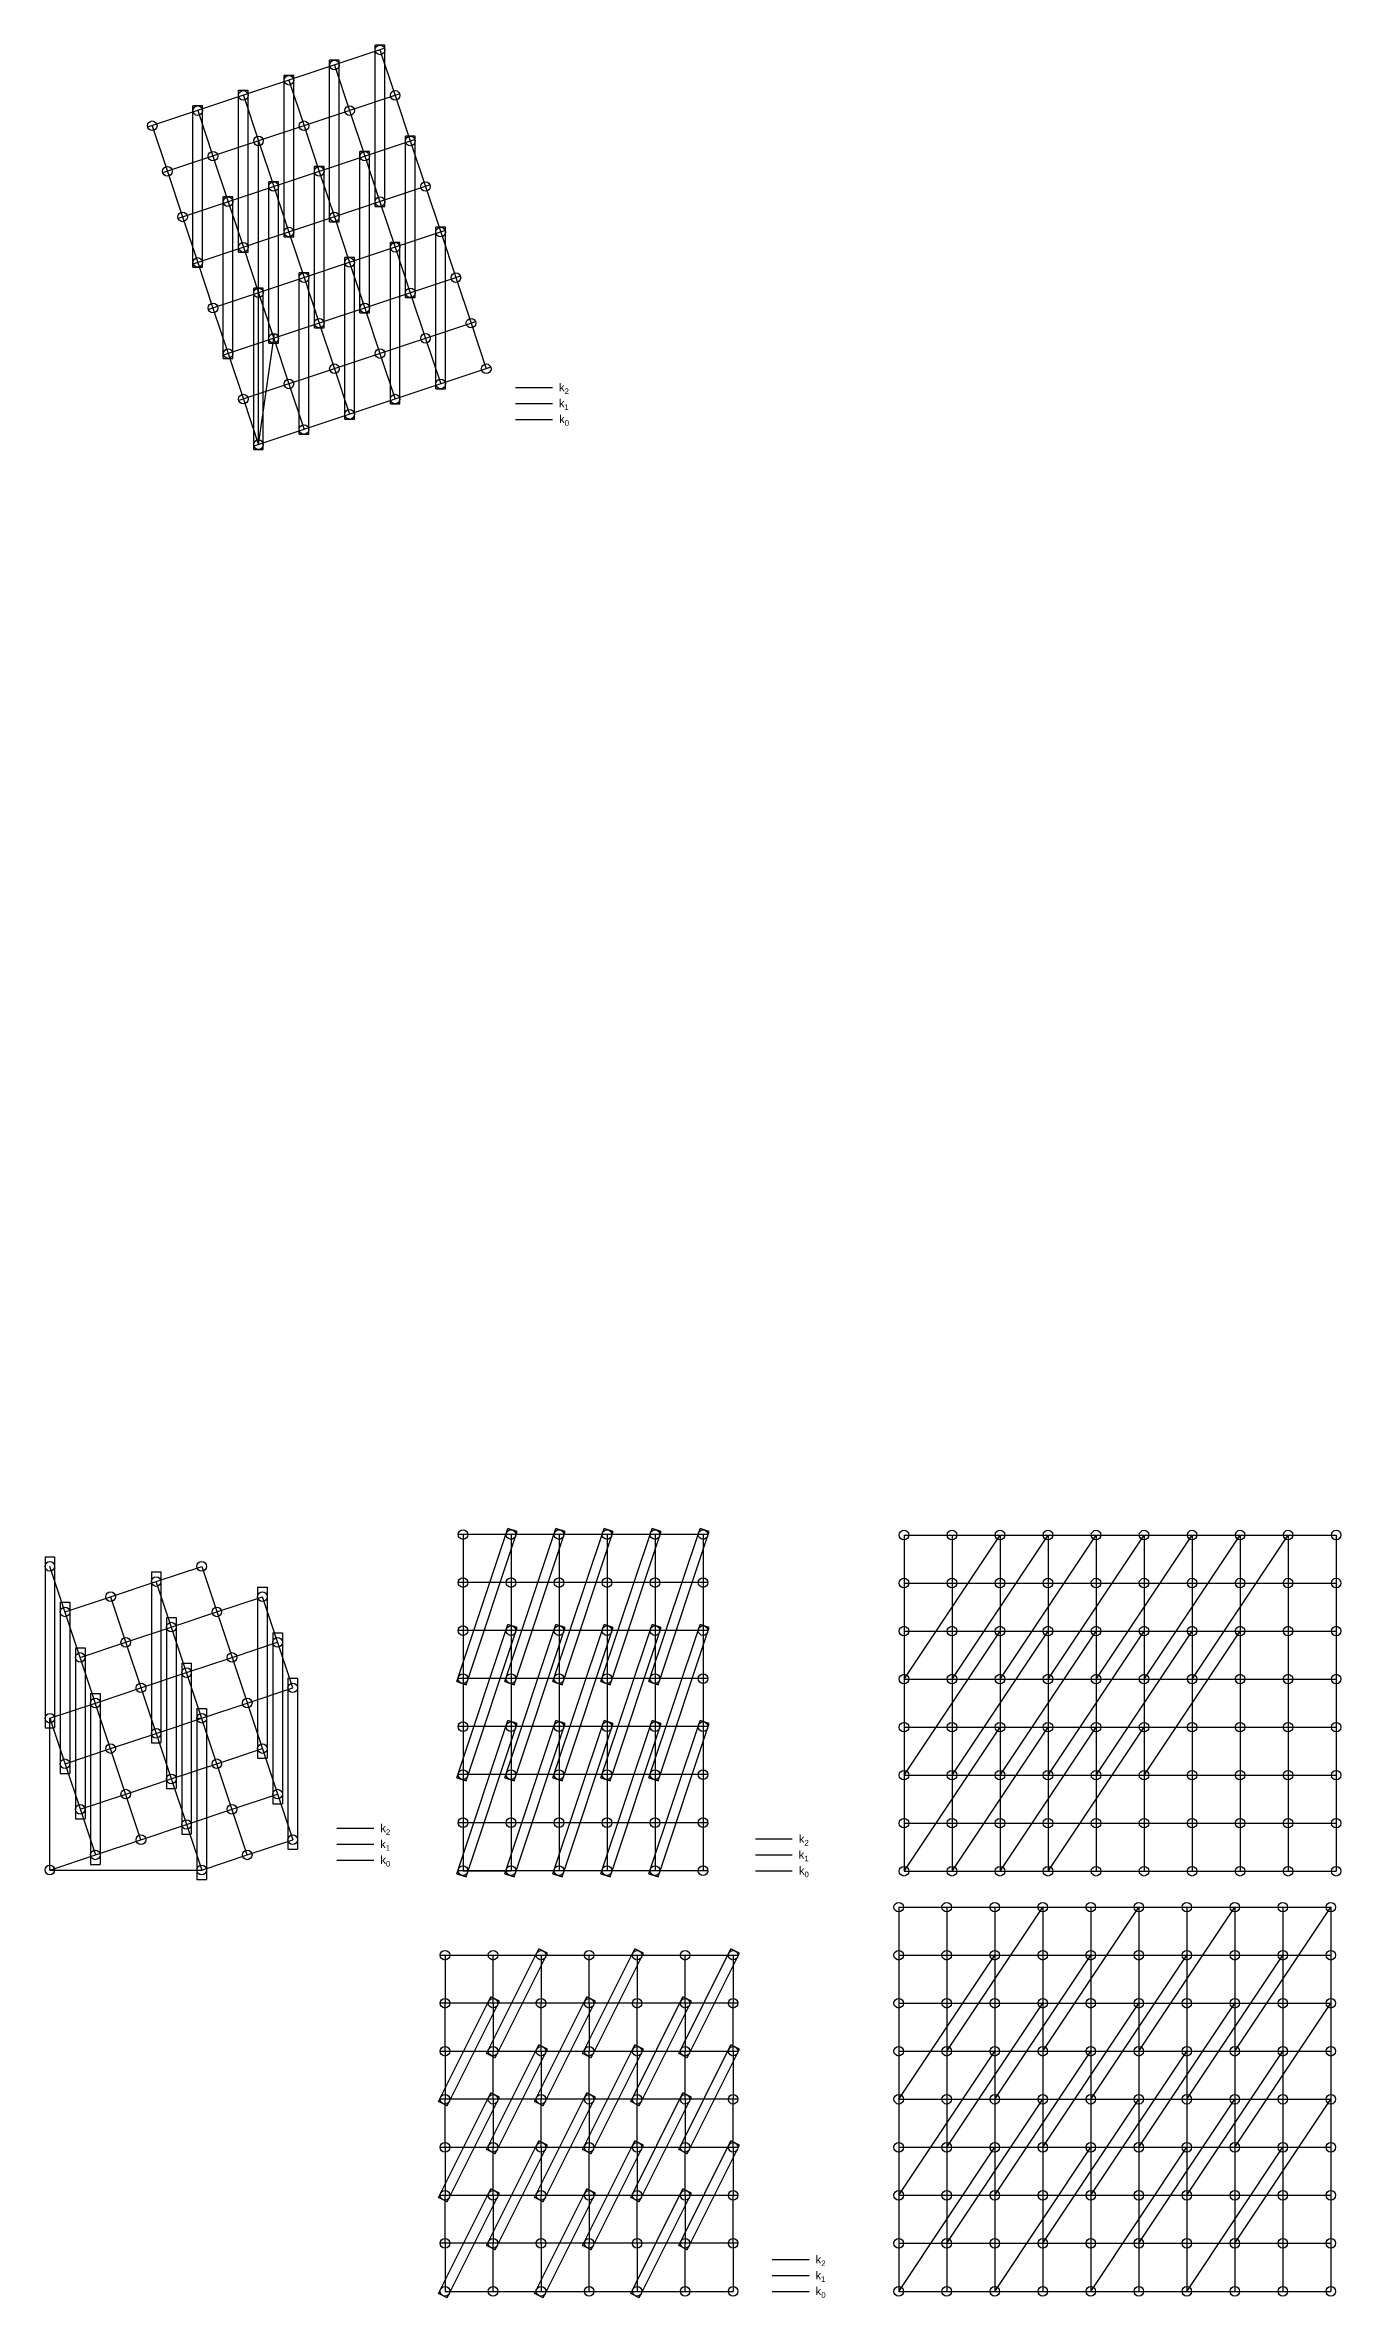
# Model space of a CAD drawing. Header units: millimetres. Extents: x 939 to 21029, y -693 to 9787.
# Drawn here: x 1277 to 1682, y 2081 to 2784 of the extents above; entities that cross this region are included whole.
import ezdxf

# ---------------------------------------------------------------- set-up
doc = ezdxf.new("R2010")
doc.units = ezdxf.units.MM
for name, color, linetype, lineweight in [('橘黄色', 30, 'Continuous', 30), ('浅蓝色', 141, 'Continuous', 30), ('灰色', 9, 'Continuous', 30), ('红色', 1, 'Continuous', 30), ('蓝色', 160, 'Continuous', 30), ('黄色', 41, 'Continuous', 30)]:
    doc.layers.add(name, color=color, linetype=linetype, lineweight=lineweight)
doc.styles.get("Standard").update_dxf_attribs({"font": 'arial.ttf'})

msp = doc.modelspace()

# ---------------------------------------------------------------- linework, layer by layer
at = {"layer": '橘黄色'}
for p, q in [((1386.16, 2768.55), (1390.9, 2754.32)), ((1357.7, 2759.06), (1362.44, 2744.83)), ((1371.93, 2763.81), (1376.67, 2749.58)), ((1343.47, 2754.32), (1348.21, 2740.09)), ((1315.01, 2744.83), (1319.75, 2730.6)), ((1329.24, 2749.58), (1333.98, 2735.35)), ((1395.65, 2740.09), (1400.39, 2725.86)), ((1367.19, 2730.6), (1371.93, 2716.37)), ((1381.42, 2735.35), (1386.16, 2721.12)), ((1352.96, 2725.86), (1357.7, 2711.63)), ((1338.73, 2721.12), (1343.47, 2706.89)), ((1324.5, 2716.37), (1329.24, 2702.14)), ((1405.13, 2711.63), (1409.88, 2697.4)), ((1390.9, 2706.89), (1395.65, 2692.66)), ((1362.44, 2697.4), (1367.19, 2683.17)), ((1376.67, 2702.14), (1381.42, 2687.91)), ((1348.21, 2692.66), (1352.96, 2678.43)), ((1333.98, 2687.91), (1338.73, 2673.68)), ((1423.77, 2672.33), (1435.31, 2672.33)), ((1297.26, 2299.58), (1311.49, 2304.32)), ((1407.36, 2304), (1407.36, 2289)), ((1422.36, 2304), (1422.36, 2289)), ((1437.36, 2304), (1437.36, 2289)), ((1452.36, 2304), (1452.36, 2289)), ((1467.36, 2304), (1467.36, 2289)), ((1482.36, 2304), (1482.36, 2289)), ((1545.14, 2303.84), (1545.14, 2288.84)), ((1560.14, 2303.84), (1560.14, 2288.84)), ((1575.14, 2303.84), (1575.14, 2288.84)), ((1590.14, 2303.84), (1590.14, 2288.84)), ((1605.14, 2303.84), (1605.14, 2288.84)), ((1620.14, 2303.84), (1620.14, 2288.84)), ((1635.14, 2303.84), (1635.14, 2288.84)), ((1650.14, 2303.84), (1650.14, 2288.84)), ((1665.14, 2303.84), (1665.14, 2288.84)), ((1680.14, 2303.84), (1680.14, 2288.84)), ((1330.46, 2294.84), (1344.69, 2299.58)), ((1302, 2285.35), (1316.23, 2290.09)), ((1335.2, 2280.61), (1349.43, 2285.35)), ((1306.74, 2271.12), (1320.97, 2275.86)), ((1407.36, 2274), (1407.36, 2259)), ((1422.36, 2274), (1422.36, 2259)), ((1437.36, 2274), (1437.36, 2259)), ((1452.36, 2274), (1452.36, 2259)), ((1467.36, 2274), (1467.36, 2259)), ((1482.36, 2274), (1482.36, 2259)), ((1545.14, 2273.84), (1545.14, 2258.84)), ((1560.14, 2273.84), (1560.14, 2258.84)), ((1575.14, 2273.84), (1575.14, 2258.84)), ((1590.14, 2273.84), (1590.14, 2258.84)), ((1605.14, 2273.84), (1605.14, 2258.84)), ((1620.14, 2273.84), (1620.14, 2258.84)), ((1635.14, 2273.84), (1635.14, 2258.84)), ((1650.14, 2273.84), (1650.14, 2258.84)), ((1665.14, 2273.84), (1665.14, 2258.84)), ((1680.14, 2273.84), (1680.14, 2258.84)), ((1278.28, 2261.63), (1292.51, 2266.38)), ((1339.95, 2266.38), (1354.18, 2271.12)), ((1311.49, 2256.89), (1325.72, 2261.63)), ((1283.03, 2247.4), (1297.26, 2252.15)), ((1316.23, 2242.66), (1330.46, 2247.4)), ((1287.77, 2233.17), (1302, 2237.92)), ((1407.36, 2244), (1407.36, 2229)), ((1422.36, 2244), (1422.36, 2229)), ((1437.36, 2244), (1437.36, 2229)), ((1452.36, 2244), (1452.36, 2229)), ((1467.36, 2244), (1467.36, 2229)), ((1482.36, 2244), (1482.36, 2229)), ((1545.14, 2243.84), (1545.14, 2228.84)), ((1560.14, 2243.84), (1560.14, 2228.84)), ((1575.14, 2243.84), (1575.14, 2228.84)), ((1590.14, 2243.84), (1590.14, 2228.84)), ((1605.14, 2243.84), (1605.14, 2228.84)), ((1620.14, 2243.84), (1620.14, 2228.84)), ((1635.14, 2243.84), (1635.14, 2228.84)), ((1650.14, 2243.84), (1650.14, 2228.84)), ((1665.14, 2243.84), (1665.14, 2228.84)), ((1680.14, 2243.84), (1680.14, 2228.84)), ((1320.97, 2228.43), (1335.2, 2233.17)), ((1292.51, 2218.94), (1306.74, 2223.69)), ((1325.72, 2214.2), (1339.95, 2218.94)), ((1367.93, 2222.24), (1379.47, 2222.24)), ((1498.69, 2218.93), (1510.23, 2218.93)), ((1543.49, 2202.6), (1543.49, 2187.6)), ((1573.49, 2202.6), (1573.49, 2187.6)), ((1603.49, 2202.6), (1603.49, 2187.6)), ((1633.49, 2202.6), (1633.49, 2187.6)), ((1663.49, 2202.6), (1663.49, 2187.6)), ((1416.75, 2172.6), (1416.75, 2187.6)), ((1446.75, 2172.6), (1446.75, 2187.6)), ((1476.75, 2172.6), (1476.75, 2187.6)), ((1558.49, 2187.6), (1558.49, 2172.6)), ((1588.49, 2187.6), (1588.49, 2172.6)), ((1618.49, 2187.6), (1618.49, 2172.6)), ((1648.49, 2187.6), (1648.49, 2172.6)), ((1678.49, 2187.6), (1678.49, 2172.6)), ((1401.75, 2157.6), (1401.75, 2172.6)), ((1431.75, 2157.6), (1431.75, 2172.6)), ((1461.75, 2157.6), (1461.75, 2172.6)), ((1491.75, 2157.6), (1491.75, 2172.6)), ((1543.49, 2172.6), (1543.49, 2157.6)), ((1573.49, 2172.6), (1573.49, 2157.6)), ((1603.49, 2172.6), (1603.49, 2157.6)), ((1633.49, 2172.6), (1633.49, 2157.6)), ((1663.49, 2172.6), (1663.49, 2157.6)), ((1416.75, 2142.6), (1416.75, 2157.6)), ((1446.75, 2142.6), (1446.75, 2157.6)), ((1476.75, 2142.6), (1476.75, 2157.6)), ((1558.49, 2157.6), (1558.49, 2142.6)), ((1588.49, 2157.6), (1588.49, 2142.6)), ((1618.49, 2157.6), (1618.49, 2142.6)), ((1648.49, 2157.6), (1648.49, 2142.6)), ((1678.49, 2157.6), (1678.49, 2142.6)), ((1401.75, 2127.6), (1401.75, 2142.6)), ((1431.75, 2127.6), (1431.75, 2142.6)), ((1461.75, 2127.6), (1461.75, 2142.6)), ((1491.75, 2127.6), (1491.75, 2142.6)), ((1543.49, 2142.6), (1543.49, 2127.6)), ((1573.49, 2142.6), (1573.49, 2127.6)), ((1603.49, 2142.6), (1603.49, 2127.6)), ((1633.49, 2142.6), (1633.49, 2127.6)), ((1663.49, 2142.6), (1663.49, 2127.6)), ((1416.75, 2112.6), (1416.75, 2127.6)), ((1446.75, 2112.6), (1446.75, 2127.6)), ((1476.75, 2112.6), (1476.75, 2127.6)), ((1558.49, 2127.6), (1558.49, 2112.6)), ((1588.49, 2127.6), (1588.49, 2112.6)), ((1618.49, 2127.6), (1618.49, 2112.6)), ((1648.49, 2127.6), (1648.49, 2112.6)), ((1678.49, 2127.6), (1678.49, 2112.6)), ((1401.75, 2097.6), (1401.75, 2112.6)), ((1431.75, 2097.6), (1431.75, 2112.6)), ((1461.75, 2097.6), (1461.75, 2112.6)), ((1491.75, 2097.6), (1491.75, 2112.6)), ((1543.49, 2112.6), (1543.49, 2097.6)), ((1573.49, 2112.6), (1573.49, 2097.6)), ((1603.49, 2112.6), (1603.49, 2097.6)), ((1633.49, 2112.6), (1633.49, 2097.6)), ((1663.49, 2112.6), (1663.49, 2097.6)), ((1416.75, 2082.6), (1416.75, 2097.6)), ((1446.75, 2082.6), (1446.75, 2097.6)), ((1476.75, 2082.6), (1476.75, 2097.6)), ((1558.49, 2097.6), (1558.49, 2082.6)), ((1588.49, 2097.6), (1588.49, 2082.6)), ((1618.49, 2097.6), (1618.49, 2082.6)), ((1648.49, 2097.6), (1648.49, 2082.6)), ((1678.49, 2097.6), (1678.49, 2082.6)), ((1503.92, 2087.53), (1515.46, 2087.53))]:
    msp.add_line(p, q, dxfattribs=at)
at = {"layer": '浅蓝色'}
for p, q in [((1381.42, 2782.78), (1386.16, 2768.55)), ((1352.96, 2773.3), (1357.7, 2759.06)), ((1367.19, 2778.04), (1371.93, 2763.81)), ((1338.73, 2768.55), (1343.47, 2754.32)), ((1310.27, 2759.06), (1315.01, 2744.83)), ((1324.5, 2763.81), (1329.24, 2749.58)), ((1390.9, 2754.32), (1395.65, 2740.09)), ((1362.44, 2744.83), (1367.19, 2730.6)), ((1376.67, 2749.58), (1381.42, 2735.35)), ((1348.21, 2740.09), (1352.96, 2725.86)), ((1319.75, 2730.6), (1324.5, 2716.37)), ((1333.98, 2735.35), (1338.73, 2721.12)), ((1400.39, 2725.86), (1405.13, 2711.63)), ((1386.16, 2721.12), (1390.9, 2706.89)), ((1357.7, 2711.63), (1362.44, 2697.4)), ((1371.93, 2716.37), (1376.67, 2702.14)), ((1343.47, 2706.89), (1348.21, 2692.66)), ((1329.24, 2702.14), (1333.98, 2687.91)), ((1409.88, 2697.4), (1414.62, 2683.17)), ((1395.65, 2692.66), (1400.39, 2678.43)), ((1367.19, 2683.17), (1371.93, 2668.94)), ((1381.42, 2687.91), (1386.16, 2673.68)), ((1352.96, 2678.43), (1357.7, 2664.2)), ((1423.77, 2677.33), (1435.31, 2677.33)), ((1338.73, 2673.68), (1343.47, 2659.45)), ((1407.36, 2319), (1407.36, 2304)), ((1422.36, 2319), (1422.36, 2304)), ((1437.36, 2319), (1437.36, 2304)), ((1452.36, 2319), (1452.36, 2304)), ((1467.36, 2319), (1467.36, 2304)), ((1482.36, 2319), (1482.36, 2304)), ((1545.14, 2318.84), (1545.14, 2303.84)), ((1560.14, 2318.84), (1560.14, 2303.84)), ((1575.14, 2318.84), (1575.14, 2303.84)), ((1590.14, 2318.84), (1590.14, 2303.84)), ((1605.14, 2318.84), (1605.14, 2303.84)), ((1620.14, 2318.84), (1620.14, 2303.84)), ((1635.14, 2318.84), (1635.14, 2303.84)), ((1650.14, 2318.84), (1650.14, 2303.84)), ((1665.14, 2318.84), (1665.14, 2303.84)), ((1680.14, 2318.84), (1680.14, 2303.84)), ((1311.49, 2304.32), (1325.72, 2309.07)), ((1283.03, 2294.84), (1297.26, 2299.58)), ((1316.23, 2290.09), (1330.46, 2294.84)), ((1407.36, 2289), (1407.36, 2274)), ((1422.36, 2289), (1422.36, 2274)), ((1437.36, 2289), (1437.36, 2274)), ((1452.36, 2289), (1452.36, 2274)), ((1467.36, 2289), (1467.36, 2274)), ((1482.36, 2289), (1482.36, 2274)), ((1545.14, 2288.84), (1545.14, 2273.84)), ((1560.14, 2288.84), (1560.14, 2273.84)), ((1575.14, 2288.84), (1575.14, 2273.84)), ((1590.14, 2288.84), (1590.14, 2273.84)), ((1605.14, 2288.84), (1605.14, 2273.84)), ((1620.14, 2288.84), (1620.14, 2273.84)), ((1635.14, 2288.84), (1635.14, 2273.84)), ((1650.14, 2288.84), (1650.14, 2273.84)), ((1665.14, 2288.84), (1665.14, 2273.84)), ((1680.14, 2288.84), (1680.14, 2273.84)), ((1287.77, 2280.61), (1302, 2285.35)), ((1320.97, 2275.86), (1335.2, 2280.61)), ((1292.51, 2266.38), (1306.74, 2271.12)), ((1325.72, 2261.63), (1339.95, 2266.38)), ((1297.26, 2252.15), (1311.49, 2256.89)), ((1330.46, 2247.4), (1344.69, 2252.15)), ((1407.36, 2259), (1407.36, 2244)), ((1422.36, 2259), (1422.36, 2244)), ((1437.36, 2259), (1437.36, 2244)), ((1452.36, 2259), (1452.36, 2244)), ((1467.36, 2259), (1467.36, 2244)), ((1482.36, 2259), (1482.36, 2244)), ((1545.14, 2258.84), (1545.14, 2243.84)), ((1560.14, 2258.84), (1560.14, 2243.84)), ((1575.14, 2258.84), (1575.14, 2243.84)), ((1590.14, 2258.84), (1590.14, 2243.84)), ((1605.14, 2258.84), (1605.14, 2243.84)), ((1620.14, 2258.84), (1620.14, 2243.84)), ((1635.14, 2258.84), (1635.14, 2243.84)), ((1650.14, 2258.84), (1650.14, 2243.84)), ((1665.14, 2258.84), (1665.14, 2243.84)), ((1680.14, 2258.84), (1680.14, 2243.84)), ((1302, 2237.92), (1316.23, 2242.66)), ((1335.2, 2233.17), (1349.43, 2237.92)), ((1306.74, 2223.69), (1320.97, 2228.43)), ((1367.93, 2227.24), (1379.47, 2227.24)), ((1407.36, 2229), (1407.36, 2214)), ((1422.36, 2229), (1422.36, 2214)), ((1437.36, 2229), (1437.36, 2214)), ((1452.36, 2229), (1452.36, 2214)), ((1467.36, 2229), (1467.36, 2214)), ((1482.36, 2229), (1482.36, 2214)), ((1498.69, 2223.93), (1510.23, 2223.93)), ((1545.14, 2228.84), (1545.14, 2213.84)), ((1560.14, 2228.84), (1560.14, 2213.84)), ((1575.14, 2228.84), (1575.14, 2213.84)), ((1590.14, 2228.84), (1590.14, 2213.84)), ((1605.14, 2228.84), (1605.14, 2213.84)), ((1620.14, 2228.84), (1620.14, 2213.84)), ((1635.14, 2228.84), (1635.14, 2213.84)), ((1650.14, 2228.84), (1650.14, 2213.84)), ((1665.14, 2228.84), (1665.14, 2213.84)), ((1680.14, 2228.84), (1680.14, 2213.84)), ((1278.28, 2214.2), (1292.51, 2218.94)), ((1339.95, 2218.94), (1354.18, 2223.69)), ((1558.49, 2202.6), (1558.49, 2187.6)), ((1588.49, 2202.6), (1588.49, 2187.6)), ((1618.49, 2202.6), (1618.49, 2187.6)), ((1648.49, 2202.6), (1648.49, 2187.6)), ((1678.49, 2202.6), (1678.49, 2187.6)), ((1401.75, 2187.6), (1401.75, 2172.6)), ((1431.75, 2187.6), (1431.75, 2172.6)), ((1461.75, 2187.6), (1461.75, 2172.6)), ((1491.75, 2187.6), (1491.75, 2172.6)), ((1543.49, 2187.6), (1543.49, 2172.6)), ((1573.49, 2187.6), (1573.49, 2172.6)), ((1603.49, 2187.6), (1603.49, 2172.6)), ((1633.49, 2187.6), (1633.49, 2172.6)), ((1663.49, 2187.6), (1663.49, 2172.6)), ((1416.75, 2172.6), (1416.75, 2157.6)), ((1446.75, 2172.6), (1446.75, 2157.6)), ((1476.75, 2172.6), (1476.75, 2157.6)), ((1558.49, 2172.6), (1558.49, 2157.6)), ((1588.49, 2172.6), (1588.49, 2157.6)), ((1618.49, 2172.6), (1618.49, 2157.6)), ((1648.49, 2172.6), (1648.49, 2157.6)), ((1678.49, 2172.6), (1678.49, 2157.6)), ((1401.75, 2157.6), (1401.75, 2142.6)), ((1431.75, 2157.6), (1431.75, 2142.6)), ((1461.75, 2157.6), (1461.75, 2142.6)), ((1491.75, 2157.6), (1491.75, 2142.6)), ((1543.49, 2157.6), (1543.49, 2142.6)), ((1573.49, 2157.6), (1573.49, 2142.6)), ((1603.49, 2157.6), (1603.49, 2142.6)), ((1633.49, 2157.6), (1633.49, 2142.6)), ((1663.49, 2157.6), (1663.49, 2142.6)), ((1416.75, 2142.6), (1416.75, 2127.6)), ((1446.75, 2142.6), (1446.75, 2127.6)), ((1476.75, 2142.6), (1476.75, 2127.6)), ((1558.49, 2142.6), (1558.49, 2127.6)), ((1588.49, 2142.6), (1588.49, 2127.6)), ((1618.49, 2142.6), (1618.49, 2127.6)), ((1648.49, 2142.6), (1648.49, 2127.6)), ((1678.49, 2142.6), (1678.49, 2127.6)), ((1401.75, 2127.6), (1401.75, 2112.6)), ((1431.75, 2127.6), (1431.75, 2112.6)), ((1461.75, 2127.6), (1461.75, 2112.6)), ((1491.75, 2127.6), (1491.75, 2112.6)), ((1543.49, 2127.6), (1543.49, 2112.6)), ((1573.49, 2127.6), (1573.49, 2112.6)), ((1603.49, 2127.6), (1603.49, 2112.6)), ((1633.49, 2127.6), (1633.49, 2112.6)), ((1663.49, 2127.6), (1663.49, 2112.6)), ((1416.75, 2112.6), (1416.75, 2097.6)), ((1446.75, 2112.6), (1446.75, 2097.6)), ((1476.75, 2112.6), (1476.75, 2097.6)), ((1558.49, 2112.6), (1558.49, 2097.6)), ((1588.49, 2112.6), (1588.49, 2097.6)), ((1618.49, 2112.6), (1618.49, 2097.6)), ((1648.49, 2112.6), (1648.49, 2097.6)), ((1678.49, 2112.6), (1678.49, 2097.6)), ((1401.75, 2097.6), (1401.75, 2082.6)), ((1431.75, 2097.6), (1431.75, 2082.6)), ((1461.75, 2097.6), (1461.75, 2082.6)), ((1491.75, 2097.6), (1491.75, 2082.6)), ((1543.49, 2097.6), (1543.49, 2082.6)), ((1573.49, 2097.6), (1573.49, 2082.6)), ((1603.49, 2097.6), (1603.49, 2082.6)), ((1633.49, 2097.6), (1633.49, 2082.6)), ((1663.49, 2097.6), (1663.49, 2082.6)), ((1503.92, 2092.53), (1515.46, 2092.53))]:
    msp.add_line(p, q, dxfattribs=at)
at = {"layer": '灰色'}
for p, q in [((1382.92, 2783.28), (1308.84, 2758.59)), ((1387.58, 2769.03), (1313.51, 2744.33)), ((1392.4, 2754.82), (1318.33, 2730.13)), ((1397.07, 2740.57), (1323, 2715.87)), ((1401.81, 2726.34), (1327.82, 2701.67)), ((1406.56, 2712.11), (1332.48, 2687.41)), ((1411.3, 2697.87), (1337.3, 2673.21)), ((1416.04, 2683.64), (1341.97, 2658.95)), ((1423.77, 2667.33), (1435.31, 2667.33)), ((1483.94, 2319), (1405.86, 2319)), ((1545.14, 2318.84), (1680.14, 2318.84)), ((1306.74, 2223.69), (1278.28, 2309.07)), ((1325.72, 2309.07), (1354.18, 2223.69)), ((1339.95, 2218.94), (1311.49, 2304.32)), ((1483.86, 2304), (1405.78, 2304)), ((1545.14, 2303.84), (1680.14, 2303.84)), ((1297.26, 2299.58), (1325.72, 2214.2)), ((1354.18, 2271.12), (1344.69, 2299.58)), ((1483.94, 2289), (1405.86, 2289)), ((1545.14, 2288.84), (1680.14, 2288.84)), ((1483.86, 2274), (1405.78, 2274)), ((1545.14, 2273.84), (1680.14, 2273.84)), ((1278.28, 2261.63), (1292.51, 2218.94)), ((1483.86, 2259), (1405.86, 2259)), ((1545.14, 2258.84), (1680.14, 2258.84)), ((1483.86, 2244), (1405.78, 2244)), ((1545.14, 2243.84), (1680.14, 2243.84)), ((1483.86, 2229), (1405.86, 2229)), ((1545.14, 2228.84), (1680.14, 2228.84)), ((1367.93, 2217.24), (1379.47, 2217.24)), ((1483.86, 2214), (1405.78, 2214)), ((1498.69, 2213.93), (1510.23, 2213.93)), ((1545.14, 2213.84), (1680.14, 2213.84)), ((1543.49, 2202.6), (1678.49, 2202.6)), ((1400.25, 2187.6), (1493.43, 2187.6)), ((1543.49, 2187.6), (1678.49, 2187.6)), ((1493.25, 2172.6), (1400.25, 2172.6)), ((1543.49, 2172.6), (1678.49, 2172.6)), ((1400.25, 2157.6), (1493.43, 2157.6)), ((1543.49, 2157.6), (1678.49, 2157.6)), ((1493.25, 2142.6), (1400.08, 2142.6)), ((1543.49, 2142.6), (1678.49, 2142.6)), ((1400.25, 2127.6), (1493.43, 2127.6)), ((1543.49, 2127.6), (1678.49, 2127.6)), ((1400.08, 2112.6), (1493.25, 2112.6)), ((1543.49, 2112.6), (1678.49, 2112.6)), ((1493.25, 2097.6), (1400.25, 2097.6)), ((1543.49, 2097.6), (1678.49, 2097.6)), ((1400.08, 2082.6), (1400.25, 2082.6)), ((1401.75, 2082.6), (1491.75, 2082.6)), ((1503.92, 2082.53), (1515.46, 2082.53)), ((1543.49, 2082.6), (1678.49, 2082.6))]:
    msp.add_line(p, q, dxfattribs=at)
at = {"layer": '红色'}
for q in [(1343.47, 2754.32), (1348.43, 2694.14)]:
    msp.add_line((1343.47, 2659.45), q, dxfattribs=at)
at = {"layer": '蓝色'}
for centre in [(1381.42, 2782.78), (1352.96, 2773.3), (1367.19, 2778.04), (1338.73, 2768.55), (1386.16, 2768.55), (1310.27, 2759.06), (1324.5, 2763.81), (1357.7, 2759.06), (1371.93, 2763.81), (1343.47, 2754.32), (1390.9, 2754.32), (1315.01, 2744.83), (1329.24, 2749.58), (1362.44, 2744.83), (1376.67, 2749.58), (1348.21, 2740.09), (1395.65, 2740.09), (1319.75, 2730.6), (1333.98, 2735.35), (1367.19, 2730.6), (1381.42, 2735.35), (1352.96, 2725.86), (1400.39, 2725.86), (1324.5, 2716.37), (1338.73, 2721.12), (1371.93, 2716.37), (1386.16, 2721.12), (1357.7, 2711.63), (1405.13, 2711.63), (1329.24, 2702.14), (1343.47, 2706.89), (1376.67, 2702.14), (1390.9, 2706.89), (1362.44, 2697.4), (1409.88, 2697.4), (1333.98, 2687.91), (1348.21, 2692.66), (1381.42, 2687.91), (1395.65, 2692.66), (1367.19, 2683.17), (1414.62, 2683.17), (1338.73, 2673.68), (1352.96, 2678.43), (1386.16, 2673.68), (1400.39, 2678.43), (1371.93, 2668.94), (1343.47, 2659.45), (1357.7, 2664.2), (1407.36, 2319), (1422.36, 2319), (1437.36, 2319), (1452.36, 2319), (1467.36, 2319), (1482.36, 2319), (1545.14, 2318.84), (1560.14, 2318.84), (1575.14, 2318.84), (1590.14, 2318.84), (1605.14, 2318.84), (1620.14, 2318.84), (1635.14, 2318.84), (1650.14, 2318.84), (1665.14, 2318.84), (1680.14, 2318.84), (1278.28, 2309.07), (1325.72, 2309.07), (1311.49, 2304.32), (1407.36, 2304), (1422.36, 2304), (1437.36, 2304), (1452.36, 2304), (1467.36, 2304), (1482.36, 2304), (1545.14, 2303.84), (1560.14, 2303.84), (1575.14, 2303.84), (1590.14, 2303.84), (1605.14, 2303.84), (1620.14, 2303.84), (1635.14, 2303.84), (1650.14, 2303.84), (1665.14, 2303.84), (1680.14, 2303.84), (1283.03, 2294.84), (1297.26, 2299.58), (1330.46, 2294.84), (1344.69, 2299.58), (1316.23, 2290.09), (1407.36, 2289), (1422.36, 2289), (1437.36, 2289), (1452.36, 2289), (1467.36, 2289), (1482.36, 2289), (1545.14, 2288.84), (1560.14, 2288.84), (1575.14, 2288.84), (1590.14, 2288.84), (1605.14, 2288.84), (1620.14, 2288.84), (1635.14, 2288.84), (1650.14, 2288.84), (1665.14, 2288.84), (1680.14, 2288.84), (1287.77, 2280.61), (1302, 2285.35), (1335.2, 2280.61), (1349.43, 2285.35), (1320.97, 2275.86), (1407.36, 2274), (1422.36, 2274), (1437.36, 2274), (1452.36, 2274), (1467.36, 2274), (1482.36, 2274), (1545.14, 2273.84), (1560.14, 2273.84), (1575.14, 2273.84), (1590.14, 2273.84), (1605.14, 2273.84), (1620.14, 2273.84), (1635.14, 2273.84), (1650.14, 2273.84), (1665.14, 2273.84), (1680.14, 2273.84), (1292.51, 2266.38), (1306.74, 2271.12), (1339.95, 2266.38), (1354.18, 2271.12), (1278.28, 2261.63), (1325.72, 2261.63), (1407.36, 2259), (1422.36, 2259), (1437.36, 2259), (1452.36, 2259), (1467.36, 2259), (1482.36, 2259), (1545.14, 2258.84), (1560.14, 2258.84), (1575.14, 2258.84), (1590.14, 2258.84), (1605.14, 2258.84), (1620.14, 2258.84), (1635.14, 2258.84), (1650.14, 2258.84), (1665.14, 2258.84), (1680.14, 2258.84), (1297.26, 2252.15), (1311.49, 2256.89), (1344.69, 2252.15), (1283.03, 2247.4), (1330.46, 2247.4), (1407.36, 2244), (1422.36, 2244), (1437.36, 2244), (1452.36, 2244), (1467.36, 2244), (1482.36, 2244), (1545.14, 2243.84), (1560.14, 2243.84), (1575.14, 2243.84), (1590.14, 2243.84), (1605.14, 2243.84), (1620.14, 2243.84), (1635.14, 2243.84), (1650.14, 2243.84), (1665.14, 2243.84), (1680.14, 2243.84), (1302, 2237.92), (1316.23, 2242.66), (1349.43, 2237.92), (1287.77, 2233.17), (1335.2, 2233.17), (1306.74, 2223.69), (1320.97, 2228.43), (1354.18, 2223.69), (1407.36, 2229), (1422.36, 2229), (1437.36, 2229), (1452.36, 2229), (1467.36, 2229), (1482.36, 2229), (1545.14, 2228.84), (1560.14, 2228.84), (1575.14, 2228.84), (1590.14, 2228.84), (1605.14, 2228.84), (1620.14, 2228.84), (1635.14, 2228.84), (1650.14, 2228.84), (1665.14, 2228.84), (1680.14, 2228.84), (1292.51, 2218.94), (1339.95, 2218.94), (1278.28, 2214.2), (1325.72, 2214.2), (1407.36, 2214), (1422.36, 2214), (1437.36, 2214), (1452.36, 2214), (1467.36, 2214), (1482.36, 2214), (1545.14, 2213.84), (1560.14, 2213.84), (1575.14, 2213.84), (1590.14, 2213.84), (1605.14, 2213.84), (1620.14, 2213.84), (1635.14, 2213.84), (1650.14, 2213.84), (1665.14, 2213.84), (1680.14, 2213.84), (1543.49, 2202.6), (1558.49, 2202.6), (1573.49, 2202.6), (1588.49, 2202.6), (1603.49, 2202.6), (1618.49, 2202.6), (1633.49, 2202.6), (1648.49, 2202.6), (1663.49, 2202.6), (1678.49, 2202.6), (1401.75, 2187.6), (1416.75, 2187.6), (1431.75, 2187.6), (1446.75, 2187.6), (1461.75, 2187.6), (1476.75, 2187.6), (1491.75, 2187.6), (1543.49, 2187.6), (1558.49, 2187.6), (1573.49, 2187.6), (1588.49, 2187.6), (1603.49, 2187.6), (1618.49, 2187.6), (1633.49, 2187.6), (1648.49, 2187.6), (1663.49, 2187.6), (1678.49, 2187.6), (1401.75, 2172.6), (1416.75, 2172.6), (1431.75, 2172.6), (1446.75, 2172.6), (1461.75, 2172.6), (1476.75, 2172.6), (1491.75, 2172.6), (1543.49, 2172.6), (1558.49, 2172.6), (1573.49, 2172.6), (1588.49, 2172.6), (1603.49, 2172.6), (1618.49, 2172.6), (1633.49, 2172.6), (1648.49, 2172.6), (1663.49, 2172.6), (1678.49, 2172.6), (1401.75, 2157.6), (1416.75, 2157.6), (1431.75, 2157.6), (1446.75, 2157.6), (1461.75, 2157.6), (1476.75, 2157.6), (1491.75, 2157.6), (1543.49, 2157.6), (1558.49, 2157.6), (1573.49, 2157.6), (1588.49, 2157.6), (1603.49, 2157.6), (1618.49, 2157.6), (1633.49, 2157.6), (1648.49, 2157.6), (1663.49, 2157.6), (1678.49, 2157.6), (1401.75, 2142.6), (1416.75, 2142.6), (1431.75, 2142.6), (1446.75, 2142.6), (1461.75, 2142.6), (1476.75, 2142.6), (1491.75, 2142.6), (1543.49, 2142.6), (1558.49, 2142.6), (1573.49, 2142.6), (1588.49, 2142.6), (1603.49, 2142.6), (1618.49, 2142.6), (1633.49, 2142.6), (1648.49, 2142.6), (1663.49, 2142.6), (1678.49, 2142.6), (1401.75, 2127.6), (1416.75, 2127.6), (1431.75, 2127.6), (1446.75, 2127.6), (1461.75, 2127.6), (1476.75, 2127.6), (1491.75, 2127.6), (1543.49, 2127.6), (1558.49, 2127.6), (1573.49, 2127.6), (1588.49, 2127.6), (1603.49, 2127.6), (1618.49, 2127.6), (1633.49, 2127.6), (1648.49, 2127.6), (1663.49, 2127.6), (1678.49, 2127.6), (1401.75, 2112.6), (1416.75, 2112.6), (1431.75, 2112.6), (1446.75, 2112.6), (1461.75, 2112.6), (1476.75, 2112.6), (1491.75, 2112.6), (1543.49, 2112.6), (1558.49, 2112.6), (1573.49, 2112.6), (1588.49, 2112.6), (1603.49, 2112.6), (1618.49, 2112.6), (1633.49, 2112.6), (1648.49, 2112.6), (1663.49, 2112.6), (1678.49, 2112.6), (1401.75, 2097.6), (1416.75, 2097.6), (1431.75, 2097.6), (1446.75, 2097.6), (1461.75, 2097.6), (1476.75, 2097.6), (1491.75, 2097.6), (1543.49, 2097.6), (1558.49, 2097.6), (1573.49, 2097.6), (1588.49, 2097.6), (1603.49, 2097.6), (1618.49, 2097.6), (1633.49, 2097.6), (1648.49, 2097.6), (1663.49, 2097.6), (1678.49, 2097.6), (1401.75, 2082.6), (1416.75, 2082.6), (1431.75, 2082.6), (1446.75, 2082.6), (1461.75, 2082.6), (1476.75, 2082.6), (1491.75, 2082.6), (1543.49, 2082.6), (1558.49, 2082.6), (1573.49, 2082.6), (1588.49, 2082.6), (1603.49, 2082.6), (1618.49, 2082.6), (1633.49, 2082.6), (1648.49, 2082.6), (1663.49, 2082.6), (1678.49, 2082.6)]:
    msp.add_circle(centre, 1.5, dxfattribs=at)
at = {"layer": '黄色'}
for p, q in [((1379.92, 2733.85), (1379.92, 2784.28)), ((1382.92, 2784.28), (1379.92, 2784.28)), ((1382.92, 2733.85), (1382.92, 2784.28)), ((1351.46, 2724.36), (1351.46, 2774.8)), ((1354.46, 2774.8), (1351.46, 2774.8)), ((1354.46, 2724.36), (1354.46, 2774.8)), ((1365.69, 2729.1), (1365.69, 2779.54)), ((1368.69, 2779.54), (1365.69, 2779.54)), ((1368.69, 2729.1), (1368.69, 2779.54)), ((1337.23, 2719.62), (1337.23, 2770.05)), ((1340.23, 2770.05), (1337.23, 2770.05)), ((1340.23, 2719.62), (1340.23, 2770.05)), ((1323, 2714.87), (1323, 2765.31)), ((1326, 2765.31), (1323, 2765.31)), ((1326, 2714.87), (1326, 2765.31)), ((1389.4, 2705.39), (1389.4, 2755.82)), ((1392.4, 2755.82), (1389.4, 2755.82)), ((1392.4, 2705.39), (1392.4, 2755.82)), ((1360.94, 2695.9), (1360.94, 2746.33)), ((1363.94, 2746.33), (1360.94, 2746.33)), ((1363.94, 2695.9), (1363.94, 2746.33)), ((1375.17, 2700.64), (1375.17, 2751.08)), ((1378.17, 2751.08), (1375.17, 2751.08)), ((1378.17, 2700.64), (1378.17, 2751.08)), ((1346.71, 2691.16), (1346.71, 2741.59)), ((1349.71, 2741.59), (1346.71, 2741.59)), ((1349.71, 2691.16), (1349.71, 2741.59)), ((1332.48, 2686.41), (1332.48, 2736.85)), ((1335.48, 2736.85), (1332.48, 2736.85)), ((1335.48, 2686.41), (1335.48, 2736.85)), ((1379.92, 2733.85), (1382.92, 2733.85)), ((1351.46, 2724.36), (1354.46, 2724.36)), ((1365.69, 2729.1), (1368.69, 2729.1)), ((1398.89, 2676.93), (1398.89, 2727.36)), ((1401.89, 2727.36), (1398.89, 2727.36)), ((1401.89, 2676.93), (1401.89, 2727.36)), ((1337.23, 2719.62), (1340.23, 2719.62)), ((1370.43, 2667.44), (1370.43, 2717.87)), ((1373.43, 2717.87), (1370.43, 2717.87)), ((1373.43, 2667.44), (1373.43, 2717.87)), ((1384.66, 2672.18), (1384.66, 2722.62)), ((1387.66, 2722.62), (1384.66, 2722.62)), ((1387.66, 2672.18), (1387.66, 2722.62)), ((1323, 2714.87), (1326, 2714.87)), ((1356.2, 2662.7), (1356.2, 2713.13)), ((1359.2, 2713.13), (1356.2, 2713.13)), ((1359.2, 2662.7), (1359.2, 2713.13)), ((1341.97, 2657.95), (1341.97, 2708.39)), ((1344.97, 2708.39), (1341.97, 2708.39)), ((1344.97, 2657.95), (1344.97, 2708.39)), ((1389.4, 2705.39), (1392.4, 2705.39)), ((1360.94, 2695.9), (1363.94, 2695.9)), ((1375.17, 2700.64), (1378.17, 2700.64)), ((1346.71, 2691.16), (1349.71, 2691.16)), ((1332.48, 2686.41), (1335.48, 2686.41)), ((1398.89, 2676.93), (1401.89, 2676.93)), ((1370.43, 2667.44), (1373.43, 2667.44)), ((1384.66, 2672.18), (1387.66, 2672.18)), ((1356.2, 2662.7), (1359.2, 2662.7)), ((1341.97, 2657.95), (1344.97, 2657.95)), ((1405.46, 2273.05), (1421.41, 2320.89)), ((1408.31, 2272.1), (1424.26, 2319.94)), ((1420.46, 2273.05), (1436.41, 2320.89)), ((1424.26, 2319.94), (1421.41, 2320.89)), ((1423.31, 2272.1), (1439.26, 2319.94)), ((1435.46, 2273.05), (1451.41, 2320.89)), ((1439.26, 2319.94), (1436.41, 2320.89)), ((1438.31, 2272.1), (1454.26, 2319.94)), ((1450.46, 2273.05), (1466.41, 2320.89)), ((1454.26, 2319.94), (1451.41, 2320.89)), ((1453.31, 2272.1), (1469.26, 2319.94)), ((1465.46, 2273.05), (1481.41, 2320.89)), ((1469.26, 2319.94), (1466.41, 2320.89)), ((1468.31, 2272.1), (1484.26, 2319.94)), ((1484.26, 2319.94), (1481.41, 2320.89)), ((1545.14, 2273.84), (1575.14, 2318.84)), ((1560.14, 2273.84), (1590.14, 2318.84)), ((1575.14, 2273.84), (1605.14, 2318.84)), ((1590.14, 2273.84), (1620.14, 2318.84)), ((1605.14, 2273.84), (1635.14, 2318.84)), ((1620.14, 2273.84), (1650.14, 2318.84)), ((1635.14, 2273.84), (1665.14, 2318.84)), ((1276.78, 2312.07), (1279.78, 2312.07)), ((1276.78, 2312.07), (1276.78, 2258.63)), ((1279.78, 2312.07), (1279.78, 2258.63)), ((1309.99, 2307.32), (1309.99, 2253.89)), ((1309.99, 2307.32), (1312.99, 2307.32)), ((1312.99, 2307.32), (1312.99, 2253.89)), ((1343.19, 2302.58), (1343.19, 2249.15)), ((1343.19, 2302.58), (1346.19, 2302.58)), ((1346.19, 2302.58), (1346.19, 2249.15)), ((1281.53, 2297.84), (1281.53, 2244.4)), ((1281.53, 2297.84), (1284.53, 2297.84)), ((1284.53, 2297.84), (1284.53, 2244.4)), ((1314.73, 2293.09), (1314.73, 2239.66)), ((1314.73, 2293.09), (1317.73, 2293.09)), ((1317.73, 2293.09), (1317.73, 2239.66)), ((1347.93, 2288.35), (1347.93, 2234.92)), ((1347.93, 2288.35), (1350.93, 2288.35)), ((1350.93, 2288.35), (1350.93, 2234.92)), ((1405.46, 2243.05), (1421.41, 2290.89)), ((1408.31, 2242.1), (1424.26, 2289.94)), ((1420.46, 2243.05), (1436.41, 2290.89)), ((1424.26, 2289.94), (1421.41, 2290.89)), ((1423.31, 2242.1), (1439.26, 2289.94)), ((1435.46, 2243.05), (1451.41, 2290.89)), ((1439.26, 2289.94), (1436.41, 2290.89)), ((1438.31, 2242.1), (1454.26, 2289.94)), ((1450.46, 2243.05), (1466.41, 2290.89)), ((1454.26, 2289.94), (1451.41, 2290.89)), ((1453.31, 2242.1), (1469.26, 2289.94)), ((1465.46, 2243.05), (1481.41, 2290.89)), ((1469.26, 2289.94), (1466.41, 2290.89)), ((1468.31, 2242.1), (1484.26, 2289.94)), ((1484.26, 2289.94), (1481.41, 2290.89)), ((1545.14, 2243.84), (1575.14, 2288.84)), ((1560.14, 2243.84), (1590.14, 2288.84)), ((1575.14, 2243.84), (1605.14, 2288.84)), ((1590.14, 2243.84), (1620.14, 2288.84)), ((1605.14, 2243.84), (1635.14, 2288.84)), ((1620.14, 2243.84), (1650.14, 2288.84)), ((1286.27, 2283.61), (1286.27, 2230.17)), ((1286.27, 2283.61), (1289.27, 2283.61)), ((1289.27, 2283.61), (1289.27, 2230.17)), ((1319.47, 2278.86), (1319.47, 2225.43)), ((1319.47, 2278.86), (1322.47, 2278.86)), ((1322.47, 2278.86), (1322.47, 2225.43)), ((1352.68, 2274.12), (1352.68, 2220.69)), ((1352.68, 2274.12), (1355.68, 2274.12)), ((1355.68, 2274.12), (1355.68, 2220.69)), ((1291.01, 2269.38), (1291.01, 2215.94)), ((1291.01, 2269.38), (1294.01, 2269.38)), ((1294.01, 2269.38), (1294.01, 2215.94)), ((1405.46, 2273.05), (1408.31, 2272.1)), ((1420.46, 2273.05), (1423.31, 2272.1)), ((1435.46, 2273.05), (1438.31, 2272.1)), ((1450.46, 2273.05), (1453.31, 2272.1)), ((1465.46, 2273.05), (1468.31, 2272.1)), ((1278.28, 2214.2), (1278.28, 2261.63)), ((1324.22, 2264.63), (1324.22, 2211.2)), ((1324.22, 2264.63), (1327.22, 2264.63)), ((1324.22, 2261.63), (1325.72, 2261.63)), ((1327.22, 2264.63), (1327.22, 2211.2)), ((1405.46, 2213.05), (1421.41, 2260.89)), ((1408.31, 2212.1), (1424.26, 2259.94)), ((1420.46, 2213.05), (1436.41, 2260.89)), ((1424.26, 2259.94), (1421.41, 2260.89)), ((1423.31, 2212.1), (1439.26, 2259.94)), ((1435.46, 2213.05), (1451.41, 2260.89)), ((1439.26, 2259.94), (1436.41, 2260.89)), ((1438.31, 2212.1), (1454.26, 2259.94)), ((1450.46, 2213.05), (1466.41, 2260.89)), ((1454.26, 2259.94), (1451.41, 2260.89)), ((1453.31, 2212.1), (1469.26, 2259.94)), ((1465.46, 2213.05), (1481.41, 2260.89)), ((1469.26, 2259.94), (1466.41, 2260.89)), ((1468.31, 2212.1), (1484.26, 2259.94)), ((1484.26, 2259.94), (1481.41, 2260.89)), ((1276.78, 2258.63), (1279.78, 2258.63)), ((1309.99, 2253.89), (1312.99, 2253.89)), ((1545.14, 2213.84), (1575.14, 2258.84)), ((1560.14, 2213.84), (1590.14, 2258.84)), ((1575.14, 2213.84), (1605.14, 2258.84)), ((1590.14, 2213.84), (1620.14, 2258.84)), ((1343.19, 2249.15), (1346.19, 2249.15)), ((1281.53, 2244.4), (1284.53, 2244.4)), ((1314.73, 2239.66), (1317.73, 2239.66)), ((1405.46, 2243.05), (1408.31, 2242.1)), ((1420.46, 2243.05), (1423.31, 2242.1)), ((1435.46, 2243.05), (1438.31, 2242.1)), ((1450.46, 2243.05), (1453.31, 2242.1)), ((1465.46, 2243.05), (1468.31, 2242.1)), ((1347.93, 2234.92), (1350.93, 2234.92)), ((1286.27, 2230.17), (1289.27, 2230.17)), ((1319.47, 2225.43), (1322.47, 2225.43)), ((1407.36, 2229), (1407.36, 2214)), ((1352.68, 2220.69), (1355.68, 2220.69)), ((1278.28, 2214.2), (1325.72, 2214.2)), ((1291.01, 2215.94), (1294.01, 2215.94)), ((1324.22, 2211.2), (1327.22, 2211.2)), ((1405.46, 2213.05), (1408.31, 2212.1)), ((1407.36, 2214), (1422.36, 2214)), ((1420.46, 2213.05), (1423.31, 2212.1)), ((1435.46, 2213.05), (1438.31, 2212.1)), ((1450.46, 2213.05), (1453.31, 2212.1)), ((1465.46, 2213.05), (1468.31, 2212.1)), ((1558.49, 2157.6), (1588.49, 2202.6)), ((1588.49, 2157.6), (1618.49, 2202.6)), ((1618.49, 2157.6), (1648.49, 2202.6)), ((1648.49, 2157.6), (1678.49, 2202.6)), ((1414.74, 2156.93), (1431.08, 2189.62)), ((1433.77, 2188.27), (1431.08, 2189.62)), ((1444.74, 2156.93), (1461.08, 2189.62)), ((1463.77, 2188.27), (1461.08, 2189.62)), ((1474.74, 2156.93), (1491.08, 2189.62)), ((1493.77, 2188.27), (1491.08, 2189.62)), ((1417.43, 2155.59), (1433.77, 2188.27)), ((1447.43, 2155.59), (1463.77, 2188.27)), ((1477.43, 2155.59), (1493.77, 2188.27)), ((1543.49, 2142.6), (1573.49, 2187.6)), ((1573.49, 2142.6), (1603.49, 2187.6)), ((1603.49, 2142.6), (1633.49, 2187.6)), ((1633.49, 2142.6), (1663.49, 2187.6)), ((1399.74, 2141.93), (1416.08, 2174.62)), ((1418.77, 2173.27), (1416.08, 2174.62)), ((1429.74, 2141.93), (1446.08, 2174.62)), ((1448.77, 2173.27), (1446.08, 2174.62)), ((1459.74, 2141.93), (1476.08, 2174.62)), ((1478.77, 2173.27), (1476.08, 2174.62)), ((1402.43, 2140.59), (1418.77, 2173.27)), ((1432.43, 2140.59), (1448.77, 2173.27)), ((1462.43, 2140.59), (1478.77, 2173.27)), ((1558.49, 2127.6), (1588.49, 2172.6)), ((1588.49, 2127.6), (1618.49, 2172.6)), ((1618.49, 2127.6), (1648.49, 2172.6)), ((1648.49, 2127.6), (1678.49, 2172.6)), ((1414.74, 2126.93), (1431.08, 2159.62)), ((1417.43, 2155.59), (1414.74, 2156.93)), ((1417.43, 2125.59), (1433.77, 2158.27)), ((1433.77, 2158.27), (1431.08, 2159.62)), ((1444.74, 2126.93), (1461.08, 2159.62)), ((1447.43, 2155.59), (1444.74, 2156.93)), ((1447.43, 2125.59), (1463.77, 2158.27)), ((1463.77, 2158.27), (1461.08, 2159.62)), ((1474.74, 2126.93), (1491.08, 2159.62)), ((1477.43, 2155.59), (1474.74, 2156.93)), ((1477.43, 2125.59), (1493.77, 2158.27)), ((1493.77, 2158.27), (1491.08, 2159.62)), ((1543.49, 2112.6), (1573.49, 2157.6)), ((1573.49, 2112.6), (1603.49, 2157.6)), ((1603.49, 2112.6), (1633.49, 2157.6)), ((1633.49, 2112.6), (1663.49, 2157.6)), ((1399.74, 2111.93), (1416.08, 2144.62)), ((1402.43, 2140.59), (1399.74, 2141.93)), ((1402.43, 2110.59), (1418.77, 2143.27)), ((1418.77, 2143.27), (1416.08, 2144.62)), ((1429.74, 2111.93), (1446.08, 2144.62)), ((1432.43, 2140.59), (1429.74, 2141.93)), ((1432.43, 2110.59), (1448.77, 2143.27)), ((1448.77, 2143.27), (1446.08, 2144.62)), ((1459.74, 2111.93), (1476.08, 2144.62)), ((1462.43, 2140.59), (1459.74, 2141.93)), ((1462.43, 2110.59), (1478.77, 2143.27)), ((1478.77, 2143.27), (1476.08, 2144.62)), ((1558.49, 2097.6), (1588.49, 2142.6)), ((1588.49, 2097.6), (1618.49, 2142.6)), ((1618.49, 2097.6), (1648.49, 2142.6)), ((1648.49, 2097.6), (1678.49, 2142.6)), ((1414.74, 2096.93), (1431.08, 2129.62)), ((1417.43, 2125.59), (1414.74, 2126.93)), ((1417.43, 2095.59), (1433.77, 2128.27)), ((1433.77, 2128.27), (1431.08, 2129.62)), ((1444.74, 2096.93), (1461.08, 2129.62)), ((1447.43, 2125.59), (1444.74, 2126.93)), ((1447.43, 2095.59), (1463.77, 2128.27)), ((1463.77, 2128.27), (1461.08, 2129.62)), ((1474.74, 2096.93), (1491.08, 2129.62)), ((1477.43, 2125.59), (1474.74, 2126.93)), ((1477.43, 2095.59), (1493.77, 2128.27)), ((1493.77, 2128.27), (1491.08, 2129.62)), ((1543.49, 2082.6), (1573.49, 2127.6)), ((1573.49, 2082.6), (1603.49, 2127.6)), ((1603.49, 2082.6), (1633.49, 2127.6)), ((1633.49, 2082.6), (1663.49, 2127.6)), ((1399.74, 2081.93), (1416.08, 2114.62)), ((1402.43, 2110.59), (1399.74, 2111.93)), ((1402.43, 2080.59), (1418.77, 2113.27)), ((1418.77, 2113.27), (1416.08, 2114.62)), ((1429.74, 2081.93), (1446.08, 2114.62)), ((1432.43, 2110.59), (1429.74, 2111.93)), ((1432.43, 2080.59), (1448.77, 2113.27)), ((1448.77, 2113.27), (1446.08, 2114.62)), ((1459.74, 2081.93), (1476.08, 2114.62)), ((1462.43, 2110.59), (1459.74, 2111.93)), ((1462.43, 2080.59), (1478.77, 2113.27)), ((1478.77, 2113.27), (1476.08, 2114.62)), ((1401.75, 2097.6), (1401.75, 2082.6)), ((1417.43, 2095.59), (1414.74, 2096.93)), ((1447.43, 2095.59), (1444.74, 2096.93)), ((1477.43, 2095.59), (1474.74, 2096.93)), ((1402.43, 2080.59), (1399.74, 2081.93)), ((1401.75, 2082.6), (1416.75, 2082.6)), ((1432.43, 2080.59), (1429.74, 2081.93)), ((1462.43, 2080.59), (1459.74, 2081.93))]:
    msp.add_line(p, q, dxfattribs=at)

# ---------------------------------------------------------------- texts
at = {"layer": '橘黄色', "char_height": 2.5, "attachment_point": 1}
for insert in [(1437.32, 2673.66), (1381.48, 2223.57), (1512.24, 2220.25), (1517.47, 2088.86)]:
    msp.add_mtext_dynamic_manual_height_columns('\\A1;k{\\H0.7x;\\S^ 1;}', width=8.7654, gutter_width=12.5, heights=[0], dxfattribs=dict(at, insert=insert))
at = {"layer": '浅蓝色', "char_height": 2.5, "attachment_point": 1}
for insert in [(1437.36, 2678.62), (1381.52, 2228.53), (1512.28, 2225.21), (1517.51, 2093.82)]:
    msp.add_mtext_dynamic_manual_height_columns('\\A1;k{\\H0.7x;\\S^ 2;}', width=8.7654, gutter_width=12.5, heights=[0], dxfattribs=dict(at, insert=insert))
at = {"layer": '灰色', "char_height": 2.5, "attachment_point": 1}
for insert in [(1437.39, 2668.71), (1381.55, 2218.62), (1512.3, 2215.3), (1517.53, 2083.91)]:
    msp.add_mtext_dynamic_manual_height_columns('\\A1;k{\\H0.7x;\\S^ 0;}', width=8.7654, gutter_width=12.5, heights=[0], dxfattribs=dict(at, insert=insert))

doc.saveas('drawing.dxf')
